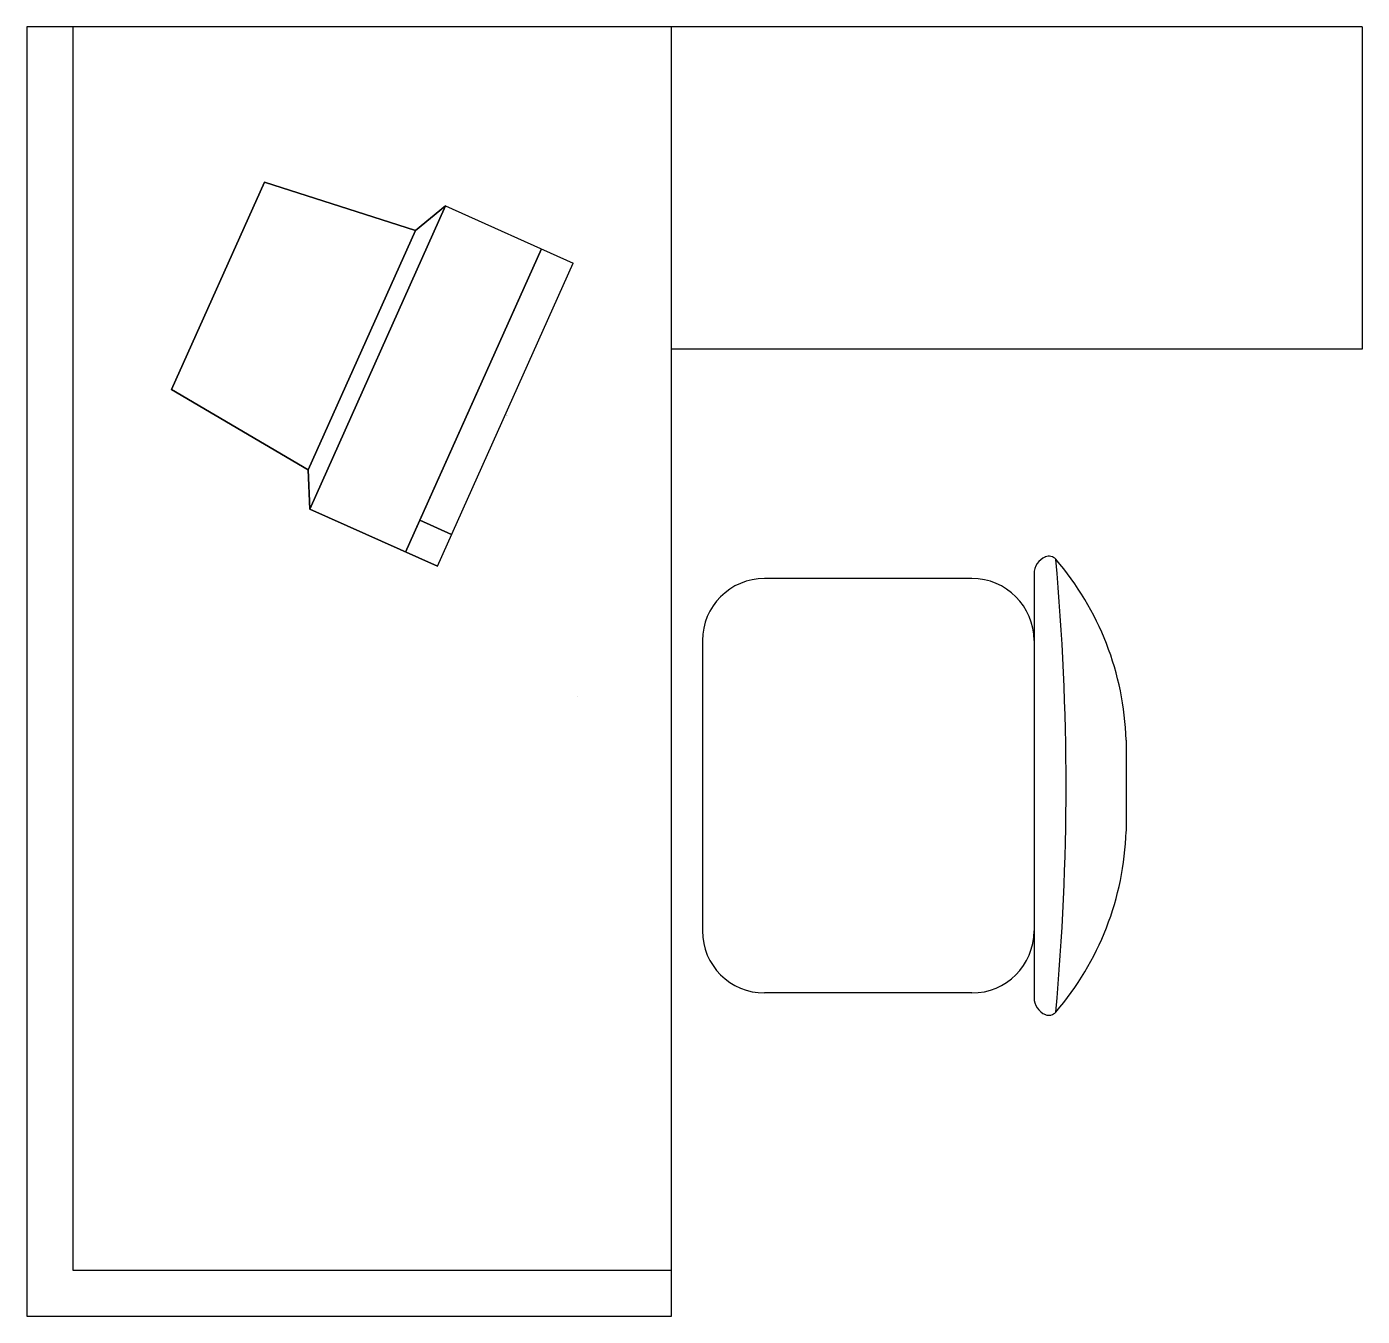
# Model space of a CAD drawing. Extents: x 38447 to 39897, y 48892 to 50292.
import ezdxf

# ---------------------------------------------------------------- set-up
doc = ezdxf.new("R2010")
doc.units = 0
doc.header["$LTSCALE"] = 20
doc.header["$MEASUREMENT"] = 0
for name, color, linetype in [('2', 4, 'CONTINUOUS'), ('3', 2, 'CONTINUOUS'), ('4', 5, 'CONTINUOUS')]:
    doc.layers.add(name, color=color, linetype=linetype)

msp = doc.modelspace()

# ---------------------------------------------------------------- linework, layer by layer
at = {"layer": '2'}
for p, q in [((38447.3, 50292.2), (38447.3, 48892.2)), ((39897.3, 50292.2), (38447.3, 50292.2)), ((38497.3, 50292.2), (38497.3, 48942.2)), ((39147.3, 48892.2), (39147.3, 50292.2)), ((39897.3, 50292.2), (39897.3, 49942.2)), ((39897.3, 49942.2), (39147.3, 49942.2)), ((39473.4, 49693.2), (39248.4, 49693.2)), ((39540.9, 49698.2), (39540.9, 49238.2)), ((39180.9, 49625.7), (39180.9, 49310.7)), ((39640.9, 49517.8), (39640.9, 49418.7)), ((39473.4, 49243.2), (39248.4, 49243.2)), ((38497.3, 48942.2), (39147.3, 48942.2)), ((38447.3, 48892.2), (39147.3, 48892.2))]:
    msp.add_line(p, q, dxfattribs=at)
for centre, radius, start, end in [((39560.9, 49698.2), 20, 112.67, 180), ((39557, 49707.5), 10, 40.7265, 112.67), ((39325.4, 49508.1), 315.6, 1.7651, 40.7265), ((36863, 49468.2), 2712.7, 354.8023, 5.1977), ((39248.4, 49625.7), 67.5, 90, 180), ((39248.4, 49625.7), 67.5, 90, 180), ((39473.4, 49625.7), 67.5, 0, 90), ((39325.4, 49428.4), 315.6, 319.2735, 358.2349), ((39248.4, 49310.7), 67.5, 180, 270), ((39473.4, 49310.7), 67.5, 270, 0), ((39560.9, 49238.2), 20, 180, 247.33), ((39557, 49229), 10, 247.33, 319.2735)]:
    msp.add_arc(centre, radius, start, end, dxfattribs=at)
at = {"layer": '3', "color": 2}
for points, invisible_edges in [([(38604.6, 49898.3, 246.8), (38604.6, 49898.3, 94.9), (38705.6, 50123.5, 94.9)], 12), ([(38705.6, 50123.5, 94.9), (38705.6, 50123.5, 246.8), (38604.6, 49898.3, 246.8)], 12), ([(38869.3, 50070.8, 57), (38705.6, 50123.5, 94.9), (38604.6, 49898.3, 94.9)], 12), ([(38705.6, 50123.5, 246.8), (38869.3, 50070.8, 284.8), (38604.6, 49898.3, 246.8)], 2), ([(38705.6, 50123.5, 246.8), (38705.6, 50123.5, 94.9), (38869.3, 50070.8, 284.8)], 2), ([(38869.3, 50070.8, 57), (38869.3, 50070.8, 284.8), (38705.6, 50123.5, 94.9)], 2), ([(38752.7, 49811, 57), (38754.5, 49768.6), (38902.1, 50097.7)], 12), ([(38902.1, 50097.7), (38869.3, 50070.8, 57), (38752.7, 49811, 57)], 12), ([(38754.5, 49768.6, 341.8), (38752.7, 49811, 284.8), (38902.1, 50097.7, 341.8)], 2), ([(38869.3, 50070.8, 284.8), (38902.1, 50097.7, 341.8), (38752.7, 49811, 284.8)], 2), ([(38902.1, 50097.7), (38754.5, 49768.6), (38893.1, 49706.4)], 12), ([(38869.3, 50070.8, 284.8), (38869.3, 50070.8, 57), (38902.1, 50097.7)], 12), ([(38902.1, 50097.7), (38902.1, 50097.7, 341.8), (38869.3, 50070.8, 284.8)], 12), ([(38902.1, 50097.7, 341.8), (38902.1, 50097.7), (39040.7, 50035.5)], 12), ([(38604.6, 49898.3, 94.9), (38752.7, 49811, 57), (38869.3, 50070.8, 57)], 12), ([(38752.7, 49811, 284.8), (38604.6, 49898.3, 246.8), (38869.3, 50070.8, 284.8)], 2), ([(38893.1, 49706.4), (39040.7, 50035.5), (38893.1, 49706.4)], 14), ([(38604.6, 49898.3, 94.9), (38604.6, 49898.3, 246.8), (38752.7, 49811, 57)], 2), ([(38752.7, 49811, 284.8), (38752.7, 49811, 57), (38604.6, 49898.3, 246.8)], 2), ([(38754.5, 49768.6, 341.8), (38754.5, 49768.6), (38752.7, 49811, 57)], 12), ([(38752.7, 49811, 57), (38752.7, 49811, 284.8), (38754.5, 49768.6, 341.8)], 12), ([(38754.5, 49768.6), (38754.5, 49768.6, 341.8), (38893.1, 49706.4)], 2), ([(38893.1, 49706.4, 341.8), (38893.1, 49706.4), (38754.5, 49768.6, 341.8)], 2), ([(38874, 49756.6, 38), (38908.6, 49741, 38), (38874, 49756.6, 303.8)], 2), ([(38908.6, 49741, 303.8), (38874, 49756.6, 303.8), (38908.6, 49741, 38)], 2), ([(38908.6, 49741, 303.8), (38908.6, 49741, 38), (38893.1, 49706.4, 341.8)], 14), ([(38893.1, 49706.4), (38893.1, 49706.4, 341.8), (38908.6, 49741, 38)], 14)]:
    msp.add_3dface(points, dxfattribs=dict(at, invisible_edges=invisible_edges))
at = {"layer": '4'}
msp.add_lwpolyline([(39045.7, 49565.3), (39045.7, 49565.3), (39045.7, 49565.3), (39045.7, 49565.3)], close=True, dxfattribs=at)

# ---------------------------------------------------------------- texts
at = {"layer": '3', "color": 2, "oblique": -180, "text_generation_flag": 4, "width": 0.8, "flags": 9}
for tag, s in [('ZSIZE', '229'), ('XSIZE', '229'), ('YSIZE', '241')]:
    msp.add_attdef(tag, (38966.9, 49871), s, height=0.748, rotation=335.8393, dxfattribs=at)

# ---------------------------------------------------------------- meshes
at = {"layer": '3', "color": 2}
mesh = msp.add_polyface(dxfattribs=at)
corners = [(38874, 49756.6, 303.8), (38990.5, 50016.4, 303.8), (39006.1, 50051.1), (38858.4, 49721.9, 341.8)]
mesh.append_faces([[corners[k] for k in face] for face in [(0, 1, 2), (2, 3, 0)]], dxfattribs={"vtx2": -1, "color": 2})

doc.saveas('drawing.dxf')
